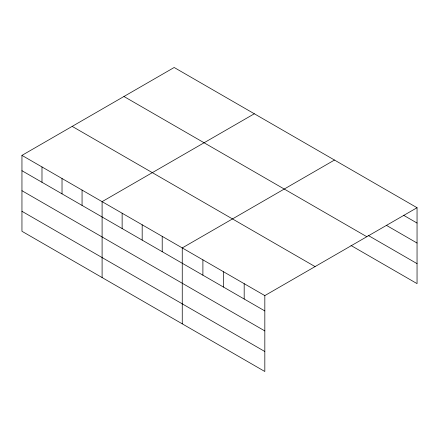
<?xml version="1.0" encoding="UTF-8"?>
<svg xmlns="http://www.w3.org/2000/svg" width="439" height="439" viewBox="0 0 439 439"><rect width="100%" height="100%" fill="white"/><g stroke="black" fill="none" stroke-linecap="round" stroke-linejoin="round"><path stroke-width="0.66" d="M21.95 155.379L264.827 295.601L264.827 371.509L21.95 231.282L21.95 155.379L174.173 67.491L417.05 207.718L417.05 283.621L350.986 245.483M254.324 113.767L102.1 201.649L102.1 277.558M334.474 160.043L182.251 247.925L182.251 323.828M264.827 295.601L417.05 207.718M403.485 215.22L417.05 223.05M386.38 225.333L417.05 243.041M368.091 235.37L417.05 263.636M123.941 96.492L366.817 236.72M72.183 126.377L315.059 266.599M21.95 170.711L264.827 310.933M21.95 190.702L264.827 330.924M21.95 211.296L264.827 351.518M244.183 283.682L244.183 299.014M223.539 271.763L223.539 287.095M202.895 259.844L202.895 275.176M162.21 236.358L162.21 251.69M142.176 224.79L142.176 240.122M122.135 213.222L122.135 228.554M82.06 190.082L82.06 205.414M62.025 178.514L62.025 193.846M41.985 166.946L41.985 182.278"/></g></svg>
